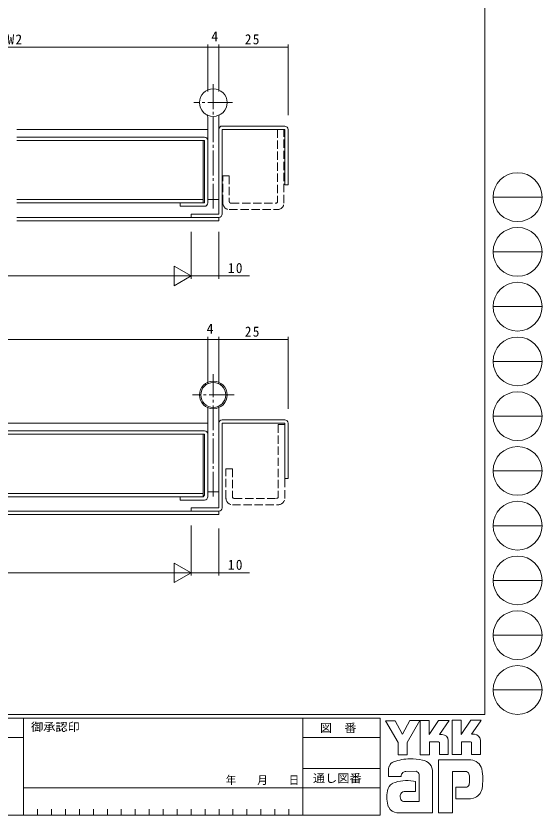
# Model space of a CAD drawing. Units: millimetres on the paper. Extents: x -420 to 373, y -297 to 267.
# Drawn here: x 182.9 to 372.9, y -297 to -8.1 of the extents above; entities that cross this region are included whole.
import ezdxf
from ezdxf.enums import TextEntityAlignment as Align

# ---------------------------------------------------------------- set-up
doc = ezdxf.new("R2010")
doc.units = ezdxf.units.MM
doc.linetypes.add('CHAIN2', pattern=[12, 9, -1, 1, -1])
doc.linetypes.add('DASHED3', pattern=[4, 3, -1])
for name, color, linetype, lineweight in [('0-1_YKK_ZWAK', 7, 'Continuous', 9), ('0-3_YKK_11', 7, 'Continuous', 9), ('0-4_YKK_12', 2, 'Continuous', 9), ('0-5_YKK_13', 4, 'DASHED3', 9), ('0-7_YKK_D', 6, 'Continuous', 9)]:
    doc.layers.add(name, color=color, linetype=linetype, lineweight=lineweight)
doc.styles.add('ＭＳ ゴシック', font='')
doc.styles.get('ＭＳ ゴシック').set_extended_font_data('MS Gothic')

msp = doc.modelspace()

# ---------------------------------------------------------------- linework, layer by layer
at = {"layer": '0-1_YKK_ZWAK'}
for p, q in [((352.3, 264.4), (352.3, -260.6)), ((355.276, -73.616), (372.916, -73.616)), ((355.276, -93.412), (372.916, -93.412)), ((355.276, -113.208), (372.916, -113.208)), ((355.276, -133.004), (372.916, -133.004)), ((355.276, -152.8), (372.916, -152.8)), ((355.276, -172.596), (372.916, -172.596)), ((355.276, -192.392), (372.916, -192.392)), ((355.276, -212.188), (372.916, -212.188)), ((355.276, -231.984), (372.916, -231.984)), ((355.276, -251.78), (372.916, -251.78)), ((352.3, -260.6), (-417.7, -260.6)), ((314.5, -262), (-417.7, -262)), ((185.7, -262), (185.7, -297)), ((286.5, -262), (286.5, -297)), ((314.5, -262), (314.5, -297)), ((325.136, -262.798), (322.581, -267.771)), ((328.96, -275.231), (328.96, -262.825)), ((340.474, -262.717), (343.745, -262.717)), ((340.474, -275.123), (340.474, -262.717)), ((347.178, -262.717), (350.962, -262.717)), ((350.962, -262.717), (350.583, -263.365)), ((316.337, -262.906), (319.851, -262.906)), ((320.932, -270.799), (316.337, -262.906)), ((350.583, -263.365), (347.461, -267.825)), ((336.879, -267.906), (335.84, -267.906)), ((348.501, -267.825), (347.461, -267.825)), ((165.684, -268.999), (185.7, -268.999)), ((286.5, -269), (314.5, -269)), ((335.474, -270.582), (332.284, -270.582)), ((339.042, -270.069), (339.042, -275.15)), ((343.88, -270.555), (343.88, -275.123)), ((347.069, -270.555), (343.88, -270.555)), ((347.502, -270.717), (347.069, -270.555)), ((347.502, -275.096), (347.502, -270.717)), ((350.664, -270.069), (350.664, -275.096)), ((347.124, -277.096), (335.528, -277.096)), ((335.528, -277.096), (335.528, -296.206)), ((343.88, -275.123), (340.474, -275.123)), ((347.502, -275.046), (347.553, -275.096)), ((350.664, -275.096), (347.502, -275.096)), ((286.5, -280.199), (314.5, -280.199)), ((317.418, -283.07), (317.418, -281.141)), ((322.067, -283.07), (317.418, -283.07)), ((327.446, -281.205), (323.748, -281.275)), ((328.527, -292.071), (328.527, -282.34)), ((333.42, -281.583), (333.42, -296.179)), ((340.555, -281.259), (345.204, -281.259)), ((340.555, -296.206), (340.555, -281.259)), ((346.673, -282.756), (346.691, -285.391)), ((185.7, -287.2), (286.5, -287.2)), ((314.5, -287.199), (286.5, -287.199)), ((327.176, -288.53), (323.181, -288.535)), ((341.772, -286.989), (341.772, -291.125)), ((345.313, -286.989), (341.772, -286.989)), ((341.772, -291.125), (347.097, -291.125)), ((347.097, -291.125), (348.178, -290.882)), ((322.905, -292.071), (328.527, -292.071)), ((328.095, -292.071), (328.446, -292.071)), ((328.527, -292.07), (328.528, -292.071)), ((-417.7, -297), (314.5, -297)), ((190.74, -294.9), (190.74, -297)), ((195.78, -294.9), (195.78, -297)), ((200.82, -294.9), (200.82, -297)), ((205.86, -294.9), (205.86, -297)), ((210.9, -294.9), (210.9, -297)), ((215.94, -294.9), (215.94, -297)), ((220.98, -294.9), (220.98, -297)), ((226.02, -294.9), (226.02, -297)), ((231.06, -294.9), (231.06, -297)), ((236.1, -294.9), (236.1, -297)), ((241.14, -294.9), (241.14, -297)), ((246.18, -294.9), (246.18, -297)), ((251.22, -294.9), (251.22, -297)), ((256.26, -294.9), (256.26, -297)), ((261.3, -294.9), (261.3, -297)), ((266.34, -294.9), (266.34, -297)), ((271.38, -294.9), (271.38, -297)), ((276.42, -294.9), (276.42, -297)), ((281.46, -294.9), (281.46, -297)), ((322.067, -296.26), (320.58, -296.26)), ((333.095, -296.233), (322.067, -296.26)), ((333.42, -296.179), (333.095, -296.233))]:
    msp.add_line(p, q, dxfattribs=at)
for points in [[(325.136, -262.798), (328.762, -262.798), (324.229, -270.826)], [(328.96, -262.825), (332.176, -262.825), (332.176, -267.923), (335.555, -262.771)], [(335.555, -262.771), (339.38, -262.771), (335.84, -267.906)], [(343.745, -262.717), (343.745, -267.908), (347.178, -262.717)], [(319.851, -262.906), (322.364, -267.609), (322.581, -267.771)], [(324.229, -270.826), (324.229, -275.258), (320.932, -275.258), (320.932, -270.799)], [(332.284, -270.582), (332.284, -275.231), (328.96, -275.231)], [(339.042, -275.15), (335.906, -275.15), (335.906, -270.744), (335.474, -270.582)], [(326.473, -284.773), (327.176, -284.935), (327.176, -288.53)], [(335.528, -296.206), (339.772, -296.206), (340.555, -296.206)]]:
    msp.add_lwpolyline(points, dxfattribs=at)
for centre in [(364.096, -73.616), (364.096, -93.412), (364.096, -113.208), (364.096, -133.004), (364.096, -152.8), (364.096, -172.596), (364.096, -192.392), (364.096, -212.188), (364.096, -231.984), (364.096, -251.78)]:
    msp.add_circle(centre, 8.82, dxfattribs=at)
for centre, radius, start, end in [((336.879, -270.069), 2.163, 0.00165, 89.99603), ((348.501, -269.988), 2.163, 0.00165, 89.99603), ((325.222, -294.401), 17.68, 89.89165, 109.30847), ((325.741, -297.463), 20.748, 78.78009, 91.46938), ((329.03, -281.496), 4.449, 40.66422, 80.31693), ((346.972, -281.44), 4.341, 14.44571, 87.08746), ((322.459, -281.166), 5.037, 158.41083, 179.71774), ((320.106, -280.055), 2.444, 109.02126, 161.51263), ((328.809, -281.485), 4.612, 358.78058, 38.76563), ((324.175, -283.007), 2.109, 138.46381, 181.71359), ((323.615, -282.971), 1.701, 85.50551, 126.78038), ((326.956, -282.754), 1.625, 14.75519, 72.44994), ((345.365, -282.479), 1.229, 16.43123, 96.91661), ((343.031, -283.208), 3.673, 4.93422, 17.03551), ((330.666, -284.187), 20.86, 350.99026, 10.67624), ((320.927, -288.927), 3.908, 121.8271, 169.08475), ((324.02, -297.854), 13.309, 79.38097, 112.05824), ((343.01, -285.041), 3.697, 343.6902, 354.75362), ((327.949, -290.395), 11.082, 168.76372, 199.80078), ((323.19, -289.979), 1.445, 90.33952, 178.03638), ((345.314, -285.684), 1.306, 269.95467, 342.90144), ((347.035, -286.745), 4.291, 285.4429, 349.90448), ((324.082, -290.328), 2.369, 171.08202, 216.71922), ((323.15, -290.565), 1.526, 230.97279, 260.7549), ((320.94, -292.443), 3.823, 207.31435, 263.59464)]:
    msp.add_arc(centre, radius, start, end, dxfattribs=at)
at = {"layer": '0-3_YKK_11'}
for p, q in [((279.98, -47.926), (257.38, -47.926)), ((250.98, -51.926), (183.18, -51.926)), ((256.18, -49.126), (256.18, -79.726)), ((257.38, -49.126), (279.98, -49.126)), ((257.38, -79.726), (257.38, -49.126)), ((279.98, -49.126), (279.98, -69.126)), ((281.18, -69.126), (281.18, -49.126)), ((183.18, -53.126), (250.98, -53.126)), ((250.98, -53.126), (250.98, -75.726)), ((252.18, -75.726), (252.18, -53.126)), ((279.98, -69.126), (281.18, -69.126)), ((242.18, -75.726), (242.18, -76.926)), ((250.98, -75.726), (242.18, -75.726)), ((242.18, -76.926), (250.98, -76.926)), ((246.18, -79.726), (246.18, -80.926)), ((256.18, -79.726), (246.182, -79.726)), ((246.18, -80.926), (256.18, -80.926)), ((256.18, -155.313), (256.18, -185.913)), ((279.98, -154.113), (257.38, -154.113)), ((257.38, -155.313), (279.98, -155.313)), ((257.38, -185.913), (257.38, -155.313)), ((279.98, -155.313), (279.98, -175.313)), ((281.18, -175.313), (281.18, -155.313)), ((250.98, -158.113), (176.868, -158.113)), ((176.868, -159.313), (250.98, -159.313)), ((250.98, -159.313), (250.98, -181.413)), ((252.18, -181.913), (252.18, -159.313)), ((279.98, -175.313), (281.18, -175.313)), ((242.18, -181.913), (242.18, -183.113)), ((250.98, -181.413), (250.48, -181.913)), ((242.18, -183.113), (250.98, -183.113)), ((246.18, -185.913), (246.18, -187.113)), ((256.18, -185.913), (246.18, -185.913))]:
    msp.add_line(p, q, dxfattribs=at)
for centre, start, end in [((257.38, -49.126), 89.99997, 180.00002), ((279.98, -49.126), 0, 89.99997), ((250.98, -53.126), 0, 89.99997), ((250.98, -75.726), 270, 0), ((256.18, -79.726), 270, 0), ((257.38, -155.313), 89.99997, 180.00002), ((279.98, -155.313), 0, 89.99997), ((250.98, -159.313), 0, 89.99997), ((250.98, -181.913), 270, 0), ((256.18, -185.913), 270, 0)]:
    msp.add_arc(centre, 1.2, start, end, dxfattribs=at)
at = {"layer": '0-4_YKK_12'}
for p, q in [((183.18, -49.126), (252.18, -49.126)), ((250.48, -53.126), (250.48, -75.726)), ((250.48, -74.526), (183.18, -74.526)), ((183.18, -75.726), (250.48, -75.726)), ((256.18, -80.926), (183.18, -80.926)), ((183.18, -82.126), (256.18, -82.126)), ((252.18, -155.313), (176.868, -155.313)), ((250.48, -159.313), (250.48, -181.913)), ((250.48, -180.713), (176.868, -180.713)), ((250.48, -181.913), (176.868, -181.913)), ((256.18, -187.113), (176.868, -187.113)), ((256.18, -187.113), (256.18, -188.313)), ((256.18, -188.313), (176.868, -188.313))]:
    msp.add_line(p, q, dxfattribs=at)
at = {"layer": '0-5_YKK_13', "linetype": 'CHAIN2'}
for p, q in [((254.18, -77.764), (254.18, -32.426)), ((261.18, -39.426), (247.18, -39.426)), ((254.18, -181.89), (254.18, -137.613)), ((261.68, -145.113), (246.68, -145.113))]:
    msp.add_line(p, q, dxfattribs=at)
at = {"layer": '0-5_YKK_13', "linetype": 'Continuous'}
for p, q in [((252.18, -44.622), (252.18, -74.426)), ((256.18, -44.622), (256.18, -74.426)), ((256.18, -74.426), (252.18, -74.426)), ((256.18, -80.926), (256.18, -82.126)), ((252.18, -149.696), (252.18, -180.113)), ((256.18, -149.696), (256.18, -180.113)), ((256.18, -180.113), (252.18, -180.113))]:
    msp.add_line(p, q, dxfattribs=at)
at = {"layer": '0-5_YKK_13'}
for p, q in [((277.38, -49.126), (279.68, -49.126)), ((277.38, -49.126), (277.38, -75.226)), ((279.68, -75.826), (279.68, -49.126)), ((257.68, -75.826), (257.68, -65.926)), ((260.58, -75.826), (276.78, -75.826)), ((259.98, -78.126), (277.38, -78.126)), ((277.68, -155.813), (279.98, -155.813)), ((277.68, -155.813), (277.68, -181.913)), ((279.98, -182.513), (279.98, -155.813)), ((258.78, -171.813), (261.08, -171.813)), ((258.78, -182.513), (258.78, -171.813)), ((261.08, -171.813), (261.08, -181.913)), ((261.08, -184.813), (277.68, -184.813)), ((261.68, -182.513), (277.08, -182.513))]:
    msp.add_line(p, q, dxfattribs=at)
msp.add_lwpolyline([(257.68, -65.926), (259.98, -65.926), (259.98, -75.226)], dxfattribs=at)
at = {"layer": '0-5_YKK_13', "linetype": 'Continuous'}
for centre, radius in [((254.18, -39.426), 5), ((254.18, -145.113), 5), ((254.18, -145.113), 4.5)]:
    msp.add_circle(centre, radius, dxfattribs=at)
for centre, start, end in [((251.18, -44.622), 0, 59.99998), ((257.18, -44.622), 120, 180)]:
    msp.add_arc(centre, 1, start, end, dxfattribs=at)
at = {"layer": '0-5_YKK_13'}
for centre, radius, start, end in [((259.98, -75.826), 2.3, 180, 270), ((260.58, -75.226), 0.6, 180, 270), ((276.78, -75.226), 0.6, 270, 0), ((277.38, -75.826), 2.3, 270, 0), ((261.68, -181.913), 0.6, 180, 270), ((277.08, -181.913), 0.6, 270, 0), ((261.08, -182.513), 2.3, 180, 270), ((277.68, -182.513), 2.3, 270, 0)]:
    msp.add_arc(centre, radius, start, end, dxfattribs=at)
at = {"layer": '0-7_YKK_D'}
for p, q in [((252.18, -19.426), (111.18, -19.426)), ((252.18, -35.426), (252.18, -18.426)), ((256.18, -19.426), (252.18, -19.426)), ((256.18, -28.926), (256.18, -18.426)), ((256.18, -35.426), (256.18, -18.426)), ((281.18, -19.426), (256.18, -19.426)), ((281.18, -43.926), (281.18, -18.426)), ((246.18, -86.126), (246.18, -103.126)), ((246.18, -86.126), (246.18, -103.126)), ((256.18, -86.126), (256.18, -103.126)), ((246.18, -102.126), (240.118, -98.626)), ((240.118, -98.626), (240.118, -105.626)), ((-49.82, -102.126), (239.18, -102.126)), ((246.18, -102.126), (234.056, -102.126)), ((246.18, -102.126), (240.118, -105.626)), ((246.18, -102.126), (256.18, -102.126)), ((256.18, -102.126), (267.3, -102.126)), ((252.18, -141.113), (252.18, -124.113)), ((256.18, -141.113), (256.18, -124.113)), ((281.18, -150.113), (281.18, -124.113)), ((97.68, -125.113), (252.18, -125.113)), ((252.18, -125.113), (256.18, -125.113)), ((281.18, -125.113), (256.18, -125.113)), ((246.18, -192.313), (246.18, -210.413)), ((246.18, -193.413), (246.18, -210.413)), ((256.18, -193.413), (256.18, -210.413)), ((240.118, -205.913), (240.118, -212.913)), ((246.18, -209.413), (240.118, -205.913)), ((-49.82, -209.413), (239.18, -209.413)), ((246.18, -209.413), (234.056, -209.413)), ((246.18, -209.413), (240.118, -212.913)), ((246.18, -209.413), (256.18, -209.413)), ((256.18, -209.413), (267.3, -209.413))]:
    msp.add_line(p, q, dxfattribs=at)
for centre, start, end in [((252.18, -19.426), 0, 180), ((252.18, -19.426), 0, 180), ((252.18, -19.426), 180, 0), ((252.18, -19.426), 180, 0), ((256.18, -19.426), 0, 180), ((256.18, -19.426), 0, 180), ((256.18, -19.426), 180, 0), ((256.18, -19.426), 180, 0), ((281.18, -19.426), 0, 180), ((281.18, -19.426), 180, 0), ((256.18, -102.126), 0, 180), ((256.18, -102.126), 180, 0), ((252.18, -125.113), 0, 180), ((252.18, -125.113), 0, 180), ((252.18, -125.113), 180, 0), ((252.18, -125.113), 180, 0), ((256.18, -125.113), 0, 180), ((256.18, -125.113), 0, 180), ((256.18, -125.113), 180, 0), ((256.18, -125.113), 180, 0), ((281.18, -125.113), 0, 180), ((281.18, -125.113), 180, 0), ((256.18, -209.413), 0, 180), ((256.18, -209.413), 180, 0)]:
    msp.add_arc(centre, 0.106, start, end, dxfattribs=at)

# ---------------------------------------------------------------- texts
at = {"layer": '0-1_YKK_ZWAK', "style": 'ＭＳ ゴシック', "width": 1.1}
for s, p in [('御承認印', (188.367, -267.533)), ('図\u3000番', (292.698, -267.862)), ('通し図番', (290.179, -286.085))]:
    msp.add_text(s, height=2.933, dxfattribs=at).set_placement(p, align=Align.BOTTOM_LEFT)
at = {"layer": '0-1_YKK_ZWAK', "insert": (258.676, -286.169), "char_height": 2.933, "attachment_point": 7, "style": 'ＭＳ ゴシック'}
msp.add_mtext('\\T1.2;\\W0.95;年\\~\\~\\~月\\~\\~\\~日', dxfattribs=at)
at = {"layer": '0-7_YKK_D', "color": 3, "style": 'ＭＳ ゴシック'}
for p in [(253.483, -18.426), (251.783, -124.113)]:
    msp.add_text('4', height=3.666, dxfattribs=at).set_placement(p, align=Align.BOTTOM_LEFT)
at = {"layer": '0-7_YKK_D', "color": 3, "char_height": 3.666, "attachment_point": 7, "style": 'ＭＳ ゴシック'}
for s, insert in [('\\T1.21;\\W0.95;DW2', (177.026, -18.426)), ('\\T1.21;\\W0.95;25', (265.598, -18.426)), ('\\T1.21;\\W0.95;10', (259.479, -101.126)), ('\\T1.21;\\W0.95;25', (265.598, -124.113)), ('\\T1.21;\\W0.95;10', (259.479, -208.413))]:
    msp.add_mtext(s, dxfattribs=dict(at, insert=insert))

doc.saveas('drawing.dxf')
